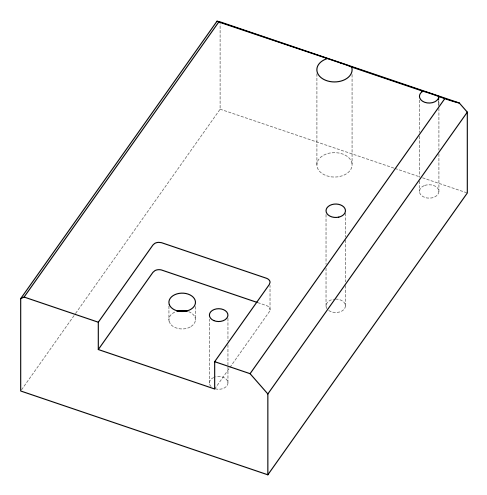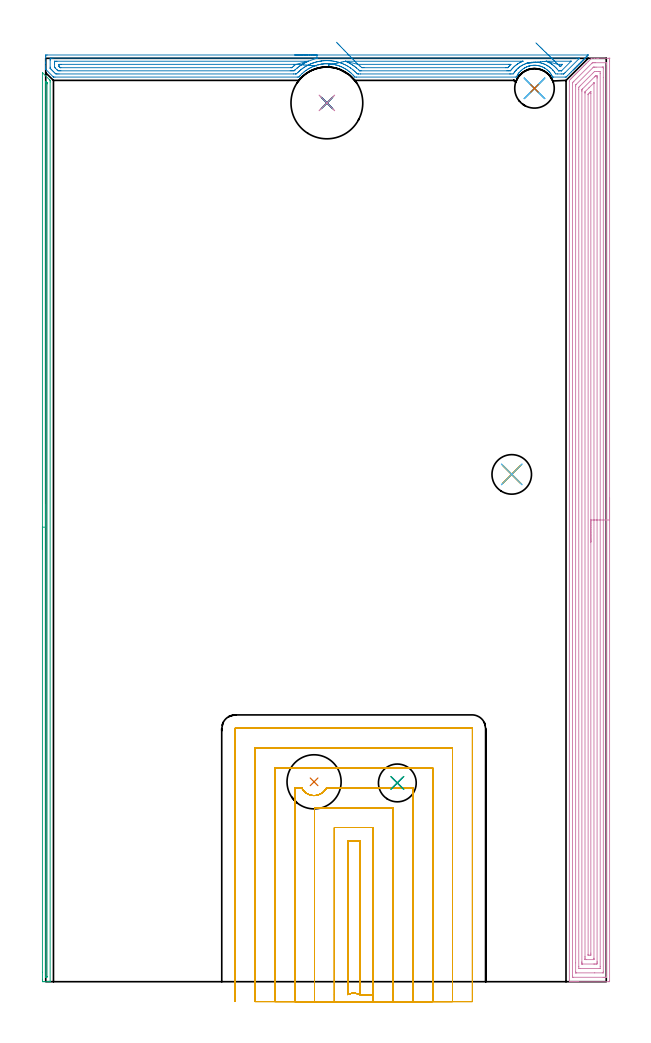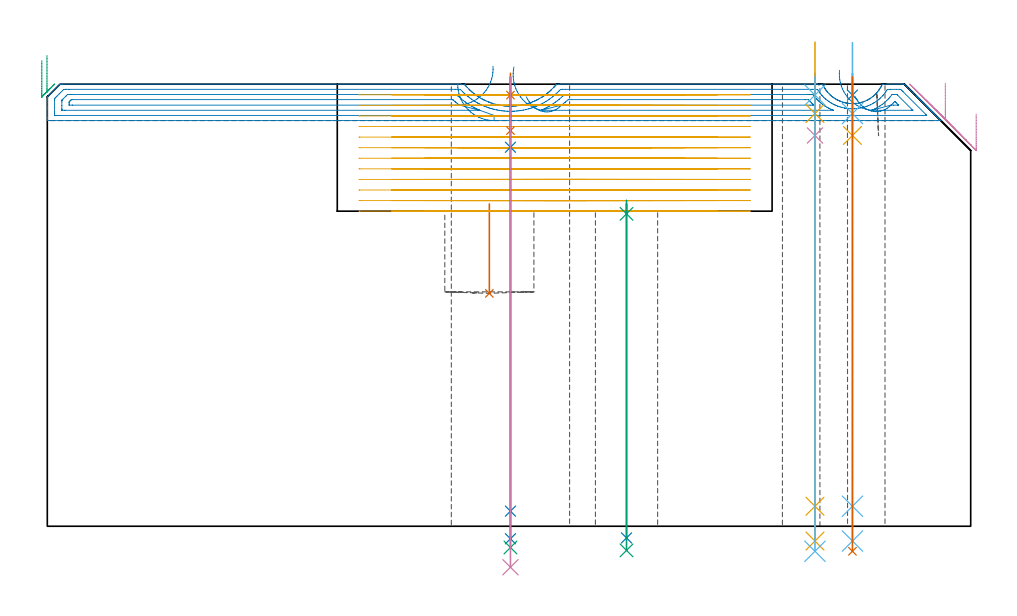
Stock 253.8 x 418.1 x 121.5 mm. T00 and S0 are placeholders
(PLAN: 21 operations, 15 tool changes, 101.4 min)
(1 INDEXABLE_INSERT_DRILL_BLIND_HOLE_FROM_SOLID | STEP1POCKET | NXT0302_020 | 0.11 min | 26941 mm3)
(2 AREA_MILL | FG_CHAMFER_SURFACE | UGT0205_001 | 7.79 min | 12563 mm3)
(3 AREA_MILL_1 | FG_CHAMFER_SURFACE_1 | UGT0205_001 | 6.71 min | 2504 mm3)
(4 AREA_MILL_2 | FG_CHAMFER_SURFACE_2 | UGT0205_001 | 23.53 min | 68632 mm3)
(5 MILL_SLOT | SLOT_PARTIAL_RECTANGULAR | NXT0201_011 | Follow Part, ap 3, ae 75% | 58.08 min | 486836 mm3)
(6 SPOT_DRILL | STEP1HOLE | NXT0321_9005460120000 | 0.05 min | 203 mm3)
(7 SPOT_DRILL_1 | STEP1HOLE_1 | NXT0321_9005460120000 | 0.05 min | 183 mm3)
(8 SPOT_DRILL_2 | STEP1HOLE_2 | NXT0321_9005460120000 | 0.05 min | 145 mm3)
(9 SPOT_DRILL_3 | STEP1HOLE_3 | NXT0321_9005460120000 | 0.04 min | 41 mm3)
(10 DRILL_BLIND_HOLE_INTO_CENTER | STEP1HOLE | NXT0301_065 | 0.07 min | 742 mm3)
(11 GUN_DRILL_THROUGH_HOLE | STEP1HOLE | UGT0307_008 | 0.67 min | 10585 mm3)
(12 DRILL_TO_ENLARGE_THROUGH_HOLE | STEP1HOLE | UGT0301_249 | 0.52 min | 18984 mm3)
(13 DRILL_BLIND_HOLE_INTO_CENTER_1 | STEP1HOLE_1 | NXT0301_056 | 0.06 min | 552 mm3)
(14 GUN_DRILL_THROUGH_HOLE_1 | STEP1HOLE_1 | UGT0307_005 | 0.57 min | 5899 mm3)
(15 SPADE_DRILL_TO_ENLARGE_THROUGH_HOLE | STEP1HOLE_1 | UGT0306_010 | 0.52 min | 29606 mm3)
(16 DRILL_TO_ENLARGE_THROUGH_HOLE_1 | STEP1HOLE_1 | UGT0301_001 | 0.54 min | 64249 mm3)
(17 DRILL_BLIND_HOLE_INTO_CENTER_2 | STEP1HOLE_2 | NXT0301_065 | 0.07 min | 735 mm3)
(18 GUN_DRILL_THROUGH_HOLE_2 | STEP1HOLE_2 | UGT0307_008 | 0.66 min | 10577 mm3)
(19 DRILL_TO_ENLARGE_THROUGH_HOLE_2 | STEP1HOLE_2 | UGT0301_249 | 0.52 min | 18900 mm3)
(20 DRILL_THROUGH_HOLE_INTO_CENTER | STEP1HOLE_3 | NXT0301_065 | 0.38 min | 5945 mm3)
(21 DRILL_TO_ENLARGE_THROUGH_HOLE_3 | STEP1HOLE_3 | UGT0301_242 | 0.39 min | 13881 mm3)
(TOOL NXT0302_020 | Index. Insert Drill 24.5mm [880-D2450L25-03] | D24.5 PA176 FL74 Z2)
(TOOL UGT0205_001 | Chamfer Mill 20 x 3 x 45 deg. | D20 FL50 Z2)
(TOOL NXT0201_011 | ENDMILL 12mm [2P460-1200-NA 1630] | D12 FL38 Z6)
(TOOL NXT0321_9005460120000 | NC Spot Drill, 142deg, 12mm, Carbide, Uncoated | D12 PA142 FL30 Z2)
(TOOL NXT0301_065 | Carbide Drill 9.4mm [860.1-0940-075A1-MM 2214] | D9.4 PA140 FL98 Z2)
(TOOL UGT0307_008 | Gun Drill 11 mm | D11 PA130 FL24 Z1)
(TOOL UGT0301_249 | Twist Drill 17.9 mm | D17.9 PA118 FL130 Z2)
(TOOL NXT0301_056 | Carbide Drill 8.5mm [860.1-0850-026A1-MM 2214] | D8.5 PA140 FL47 Z2)
(TOOL UGT0307_005 | Gun Drill 8.3 mm | D8.3 PA130 FL24 Z1)
(TOOL UGT0306_010 | Spade Drill 19.5mm | D19.5 PA132 FL10 Z2)
(TOOL UGT0301_001 | Twist Drill 32.5 mm | D32.5 PA118 FL185 Z2)
(TOOL UGT0301_242 | Twist Drill 17.1 mm | D17.1 PA118 FL130 Z2)
(OP 1 INDEXABLE_INSERT_DRILL_BLIND_HOLE_FROM_SOLID)
G17 G21 G94 G90
T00 M6
G54
G17 G0 G90 X121.5 Y90.5 S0 M3
G43 Z131.5 H1
G94 G81 G98 Z64. F250. R88.6
G80
M5
M2
(OP 2 AREA_MILL)
G17 G21 G94 G90
T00 M6
G54
G17 G0 G90 X112.8 Y419.6 S1061 M3
G43 Z131.5 H0
Z121.5
G94 G1 X112.838 Z120.628 F250.
X112.952 Z119.764
X113.141 Z118.912
X113.403 Z118.08
X113.737 Z117.274
X114.14 Z116.5
X114.608 Z115.764
X115.139 Z115.072
X115.729 Z114.429
X116.372 Z113.84
X117.064 Z113.308
X117.8 Z112.84
X118.574 Z112.437
X119.38 Z112.103
X120.212 Z111.841
X121.063 Z111.652
X121.928 Z111.538
X122.8 Z111.5
X245.373
X245.596 Y419.598
Y419.594 Z111.503
X245.173 Y419.173 Z111.927
X245.046 Y419.044 Z112.053
X245.001 Y419.001 Z112.098
X244.793 Y418.793 Z112.306
X244.749 Y418.748 Z112.349
X244.704 Y418.703 Z112.396
X244.498 Y418.497 Z112.602
X244.453 Y418.452 Z112.645
X244.406 Y418.406 Z112.693
X244.203 Y418.202 Z112.897
X244.157 Y418.156 Z112.942
X244.109 Y418.109 Z112.99
X243.907 Y417.907 Z113.192
X243.861 Y417.859 Z113.238
X243.812 Y417.811 Z113.288
X243.612 Y417.612 Z113.487
X243.564 Y417.563 Z113.534
X243.514 Y417.514 Z113.585
X243.317 Y417.316 Z113.783
X243.268 Y417.267 Z113.83
X243.217 Y417.217 Z113.882
X243.022 Y417.021 Z114.078
X242.972 Y416.97 Z114.127
X242.92 Y416.919 Z114.18
X242.726 Y416.726 Z114.373
X242.675 Y416.674 Z114.423
X242.622 Y416.622 Z114.477
X242.431 Y416.43 Z114.668
X242.379 Y416.378 Z114.719
X242.325 Y416.325 Z114.774
X242.136 Y416.135 Z114.964
X242.083 Y416.081 Z115.015
X242.028 Y416.027 Z115.072
X241.84 Y415.84 Z115.259
X241.787 Y415.785 Z115.312
X241.73 Y415.73 Z115.369
X241.545 Y415.545 Z115.554
X241.49 Y415.489 Z115.608
X241.433 Y415.433 Z115.666
X241.25 Y415.249 Z115.85
X241.194 Y415.193 Z115.904
X241.136 Y415.135 Z115.964
X240.955 Y414.954 Z116.145
X240.898 Y414.896 Z116.2
X240.839 Y414.838 Z116.261
X240.659 Y414.659 Z116.44
X240.601 Y414.6 Z116.497
X240.541 Y414.541 Z116.558
X240.364 Y414.364 Z116.735
X240.305 Y414.304 Z116.793
X240.244 Y414.243 Z116.856
X240.069 Y414.068 Z117.031
X240.009 Y414.007 Z117.089
X239.947 Y413.946 Z117.153
X239.773 Y413.773 Z117.326
X239.713 Y413.711 Z117.385
X239.649 Y413.649 Z117.45
X239.478 Y413.478 Z117.621
X239.416 Y413.415 Z117.682
X239.352 Y413.351 Z117.748
X239.183 Y413.182 Z117.917
X239.12 Y413.119 Z117.978
X239.055 Y413.054 Z118.045
X238.888 Y412.887 Z118.212
X238.824 Y412.822 Z118.274
X238.135 Y412.135 Z118.965
X237.935 Y411.933 Z119.163
X237.255 Y411.255 Z119.845
X237.046 Y411.044 Z120.052
X236.379 Y410.379 Z120.721
X236.157 Y410.156 Z120.941
X235.692 Y409.693 Z121.405
X235.602 Y409.606 Z121.492
X235.19 Y409.6 Z121.5
X229.837 Y409.605 Z121.495
X229.559 Y409.612 Z121.488
X229.485 Y409.627 Z121.473
X229.481 Y409.63 Z121.47
X229.309 Y409.985 Z121.115
X229.189 Y410.218 Z120.881
X229.06 Y410.449 Z120.65
X228.772 Y410.921 Z120.178
X228.631 Y411.129 Z119.97
X228.548 Y411.242 Z119.857
X228.483 Y411.333 Z119.767
X228.358 Y411.489 Z119.609
X228.186 Y411.704 Z119.395
X227.99 Y411.933 Z119.163
X227.944 Y411.988 Z119.111
X227.878 Y412.066 Z119.033
X227.718 Y412.23 Z118.868
X227.365 Y412.569 Z118.529
X226.983 Y412.909 Z118.19
X226.74 Y413.099 Z117.999
X226.089 Y413.552 Z117.548
X225.824 Y413.711 Z117.389
X225.717 Y413.775 Z117.324
X225.378 Y413.961 Z117.136
X225.339 Y413.982 Z117.115
X225.195 Y414.054 Z117.044
X224.75 Y414.25 Z116.849
X224.301 Y414.425 Z116.674
X223.855 Y414.569 Z116.53
X223.406 Y414.688 Z116.406
X223.148 Y414.743 Z116.35
X222.96 Y414.785 Z116.311
X222.497 Y414.866 Z116.232
X222.058 Y414.91 Z116.189
X222.046 Y414.911 Z116.188
X221.891 Y414.92 Z116.174
X221.726 Y414.933 Z116.164
X221.618 Y414.94 Z116.156
X221.506 Y414.943 Z116.151
X221.249 Y414.942 Z116.147
X221.11 Y414.944 Z116.15
X220.922 Y414.935 Z116.163
X220.723 Y414.924 Z116.175
X220.644 Y414.916 Z116.182
X220.103 Y414.866 Z116.231
X220.026 Y414.853 Z116.243
X219.829 Y414.822 Z116.273
X219.58 Y414.77 Z116.32
X219.381 Y414.732 Z116.361
X219.134 Y414.671 Z116.422
X218.984 Y414.636 Z116.462
X218.935 Y414.624 Z116.474
X218.855 Y414.6 Z116.499
X218.688 Y414.547 Z116.548
X218.486 Y414.487 Z116.611
X218.041 Y414.328 Z116.771
X217.983 Y414.304 Z116.796
X217.796 Y414.223 Z116.872
X217.648 Y414.162 Z116.935
X217.261 Y413.983 Z117.116
X217.146 Y413.924 Z117.175
X216.904 Y413.783 Z117.313
X216.777 Y413.711 Z117.386
X216.695 Y413.664 Z117.434
X216.252 Y413.382 Z117.715
X215.863 Y413.1 Z117.998
X215.358 Y412.685 Z118.414
X215.268 Y412.598 Z118.5
X214.874 Y412.216 Z118.882
X214.464 Y411.771 Z119.328
X214.376 Y411.659 Z119.44
X214.245 Y411.489 Z119.608
X214.122 Y411.332 Z119.767
X214.072 Y411.262 Z119.838
X213.922 Y411.044 Z120.051
X213.836 Y410.923 Z120.176
X213.782 Y410.838 Z120.262
X213.767 Y410.815 Z120.285
X213.631 Y410.6 Z120.495
X213.569 Y410.504 Z120.592
X213.537 Y410.447 Z120.649
X213.243 Y409.884 Z121.214
X213.192 Y409.783 Z121.315
X213.098 Y409.603 Z121.489
X212.89 Y409.6 Z121.5
X140.639
X139.956 Y409.602 Z121.488
X139.869 Y409.696 Z121.401
X139.748 Y409.841 Z121.257
X139.725 Y409.868 Z121.229
X139.473 Y410.156 Z120.939
X139.344 Y410.306 Z120.792
X139.302 Y410.351 Z120.748
X139.21 Y410.449 Z120.65
X138.45 Y411.217 Z119.883
X138.325 Y411.332 Z119.767
X137.964 Y411.646 Z119.454
X137.63 Y411.933 Z119.163
X137.556 Y411.998 Z119.099
X137.285 Y412.216 Z118.883
X136.661 Y412.677 Z118.422
X136.35 Y412.892 Z118.207
X136.034 Y413.1 Z118.
X135.767 Y413.266 Z117.834
X135.288 Y413.544 Z117.554
X134.873 Y413.772 Z117.324
X134.842 Y413.788 Z117.308
X134.464 Y413.983 Z117.116
X133.979 Y414.205 Z116.892
X133.698 Y414.323 Z116.776
X133.504 Y414.401 Z116.693
X133.305 Y414.485 Z116.612
X133.084 Y414.578 Z116.521
X132.683 Y414.728 Z116.372
X132.28 Y414.867 Z116.233
X132.19 Y414.894 Z116.206
X132.083 Y414.924 Z116.176
X131.72 Y415.023 Z116.074
X131.347 Y415.127 Z115.972
X131.296 Y415.141 Z115.958
X131.064 Y415.193 Z115.906
X131.024 Y415.201 Z115.897
X130.828 Y415.243 Z115.851
X130.401 Y415.34 Z115.759
X130.093 Y415.391 Z115.706
X129.936 Y415.416 Z115.678
X129.577 Y415.478 Z115.62
X129.507 Y415.49 Z115.609
X128.926 Y415.552 Z115.545
X128.613 Y415.586 Z115.51
X128.152 Y415.607 Z115.48
X127.719 Y415.634 Z115.461
X127.675
X127.366 Y415.63 Z115.454
X127.26
X126.9 Y415.633 Z115.462
X126.824
X126.368 Y415.603 Z115.486
X125.93 Y415.581 Z115.515
X125.765 Y415.562 Z115.534
X125.476 Y415.529 Z115.564
X125.096 Y415.489 Z115.609
X125.036 Y415.482 Z115.615
X125.03 Y415.481 Z115.616
X124.669 Y415.418 Z115.678
X124.584 Y415.404 Z115.692
X124.452 Y415.382 Z115.716
X124.141 Y415.328 Z115.77
X123.692 Y415.225 Z115.87
X123.599 Y415.205 Z115.893
X123.543 Y415.193 Z115.906
X123.31 Y415.14 Z115.959
X123.247 Y415.126 Z115.973
X122.32 Y414.866 Z116.232
X121.593 Y414.6 Z116.497
X121.462 Y414.55 Z116.543
X121.458 Y414.549 Z116.544
X121.268 Y414.471 Z116.625
X121.016 Y414.366 Z116.729
X120.564 Y414.18 Z116.918
X120.124 Y413.976 Z117.121
X119.922 Y413.873 Z117.226
X119.67 Y413.743 Z117.355
X119.221 Y413.492 Z117.604
X118.776 Y413.231 Z117.867
X118.567 Y413.099 Z117.999
X117.987 Y412.705 Z118.393
X117.881 Y412.634 Z118.465
X117.315 Y412.216 Z118.883
X117.165 Y412.095 Z119.004
X116.987 Y411.952 Z119.147
X116.276 Y411.332 Z119.766
X116.11 Y411.178 Z119.92
X116.093 Y411.162 Z119.936
X115.391 Y410.448 Z120.649
X115.199 Y410.242 Z120.856
X115.124 Y410.156 Z120.942
X114.829 Y409.815 Z121.285
X114.772 Y409.747 Z121.353
X114.737 Y409.707 Z121.393
X114.644 Y409.605 Z121.491
X113.88 Y409.6 Z121.5
X4.167
X3.505 Y409.602 Z121.487
X3.415 Y409.684 Z121.412
X3.403 Y409.695 Z121.401
X0.153 Y412.946 Z118.152
X0.112 Y412.986 Z118.109
X0.031 Y413.065 Z118.026
X0.01 Y413.097 Z117.993
X0.001 Y413.124 Z117.965
X0. Y413.501 Z117.598
Y413.991 Z117.109
Y414.6 Z116.495
Y415.793 Z115.303
Y416.378 Z114.716
Y418.752 Z112.344
X0.002 Y419.044 Z112.052
X0.008 Y419.591 Z111.505
X0.048 Y419.594 Z111.503
X0.599 Y419.6 Z111.5
X122.8
Y418.186 Z112.914
X240.511
X241.405 Y418.184 Z112.916
X241.433 Y418.182 Z112.918
X241.694 Y418.156 Z112.944
X241.567 Y418.022 Z113.078
X241.433 Y417.884 Z113.216
X235.189 Y411.639 Z119.461
X234.889 Y411.344 Z119.756
X234.583 Y411.044 Z120.056
X234.323 Y411.018 Z120.082
X234.297 Y411.017 Z120.083
X233.434 Y411.016 Z120.084
X231.621 Y411.019 Z120.081
X230.886 Y411.044 Z120.056
X230.729 Y411.282 Z119.818
X230.466 Y411.677 Z119.423
X230.284 Y411.933 Z119.167
X229.837 Y412.501 Z118.599
X229.689 Y412.674 Z118.426
X229.556 Y412.822 Z118.278
X228.945 Y413.425 Z117.675
X228.624 Y413.711 Z117.389
X228.31 Y413.97 Z117.13
X228.053 Y414.16 Z116.94
X227.418 Y414.6 Z116.5
X227.262 Y414.7 Z116.4
X227.161 Y414.761 Z116.339
X226.78 Y414.98 Z116.12
X226.27 Y415.24 Z115.86
X226.168 Y415.287 Z115.813
X225.704 Y415.489 Z115.611
X225.378 Y415.616 Z115.484
X225.174 Y415.691 Z115.409
X224.486 Y415.905 Z115.195
X223.922 Y416.051 Z115.049
X223.594 Y416.121 Z114.979
X222.82 Y416.259 Z114.841
X222.757 Y416.268 Z114.832
X222.702 Y416.274 Z114.826
X221.841 Y416.346 Z114.754
X221.81 Y416.347 Z114.753
X221.372 Y416.354 Z114.746
X220.918 Y416.355 Z114.745
X220.112 Y416.291 Z114.809
X220.026 Y416.283 Z114.817
X219.648 Y416.237 Z114.863
X219.324 Y416.188 Z114.912
X219.236 Y416.173 Z114.927
X219.134 Y416.152 Z114.948
X218.589 Y416.032 Z115.068
X218.434 Y415.995 Z115.105
X218.242 Y415.944 Z115.156
X217.891 Y415.839 Z115.261
X217.35 Y415.66 Z115.44
X217.224 Y415.615 Z115.485
X216.898 Y415.489 Z115.611
X216.535 Y415.334 Z115.766
X216.458 Y415.299 Z115.801
X215.988 Y415.069 Z116.031
X215.566 Y414.833 Z116.267
X215.419 Y414.746 Z116.354
X215.181 Y414.6 Z116.5
X214.875 Y414.4 Z116.7
X214.674 Y414.258 Z116.842
X214.36 Y414.024 Z117.076
X213.97 Y413.711 Z117.389
X213.868 Y413.625 Z117.475
X213.782 Y413.55 Z117.55
X213.414 Y413.189 Z117.911
X213.05 Y412.822 Z118.278
X212.972 Y412.74 Z118.36
X212.89 Y412.649 Z118.451
X212.568 Y412.254 Z118.846
X212.322 Y411.933 Z119.167
X212.186 Y411.746 Z119.354
X211.998 Y411.478 Z119.622
X211.825 Y411.217 Z119.883
X211.709 Y411.044 Z120.056
X211.106 Y411.021 Z120.079
X210.244 Y411.015 Z120.085
X210.214 Y411.014 Z120.086
X142.454
X141.561 Y411.015 Z120.085
X141.531 Y411.017 Z120.083
X141.063 Y411.044 Z120.056
X140.64 Y411.468 Z119.632
X140.17 Y411.933 Z119.167
X139.748 Y412.326 Z118.774
X139.175 Y412.822 Z118.278
X138.856 Y413.085 Z118.015
X138.023 Y413.711 Z117.389
X137.964 Y413.754 Z117.346
X137.822 Y413.852 Z117.248
X137.072 Y414.329 Z116.771
X136.609 Y414.6 Z116.5
X136.18 Y414.838 Z116.262
X135.669 Y415.109 Z115.991
X135.288 Y415.285 Z115.815
X134.831 Y415.489 Z115.611
X134.396 Y415.672 Z115.428
X134.085 Y415.799 Z115.301
X133.504 Y416.01 Z115.09
X133.178 Y416.123 Z114.977
X132.727 Y416.262 Z114.838
X132.612 Y416.295 Z114.805
X132.311 Y416.378 Z114.722
X131.72 Y416.524 Z114.576
X131.527 Y416.569 Z114.531
X130.828 Y416.715 Z114.385
X130.417 Y416.787 Z114.313
X129.936 Y416.865 Z114.235
X129.382 Y416.93 Z114.17
X129.044 Y416.964 Z114.136
X128.407 Y417.013 Z114.087
X128.152 Y417.027 Z114.073
X127.922 Y417.037 Z114.063
X127.26 Y417.052 Z114.048
X126.601 Y417.034 Z114.066
X126.368 Y417.022 Z114.078
X125.759 Y416.985 Z114.115
X125.476 Y416.957 Z114.143
X124.949 Y416.903 Z114.197
X124.777 Y416.881 Z114.219
X124.584 Y416.854 Z114.246
X124.175 Y416.785 Z114.315
X123.692 Y416.7 Z114.4
X123.424 Y416.644 Z114.456
X122.8 Y416.507 Z114.593
X122.695 Y416.482 Z114.618
X122.288 Y416.378 Z114.722
X121.908 Y416.272 Z114.828
X121.567 Y416.17 Z114.93
X121.31 Y416.085 Z115.015
X121.184 Y416.042 Z115.058
X121.016 Y415.98 Z115.12
X120.659 Y415.844 Z115.256
X120.124 Y415.636 Z115.464
X120.019 Y415.593 Z115.507
X119.768 Y415.489 Z115.611
X119.394 Y415.327 Z115.773
X119.328 Y415.297 Z115.803
X119.232 Y415.252 Z115.848
X118.796 Y415.034 Z116.066
X118.34 Y414.799 Z116.301
X118.211 Y414.729 Z116.371
X117.98 Y414.6 Z116.5
X117.644 Y414.405 Z116.695
X117.569 Y414.36 Z116.74
X117.448 Y414.284 Z116.816
X117.101 Y414.057 Z117.043
X116.556 Y413.695 Z117.405
X116.055 Y413.321 Z117.779
X115.664 Y413.026 Z118.074
X115.551 Y412.935 Z118.165
X115.415 Y412.822 Z118.278
X115.071 Y412.525 Z118.575
X114.772 Y412.263 Z118.837
X114.601 Y412.104 Z118.996
X114.423 Y411.933 Z119.167
X114.151 Y411.663 Z119.437
X113.538 Y411.044 Z120.056
X113.017 Y411.016 Z120.084
X112.988 Y411.015 Z120.085
X112.127 Y411.014 Z120.086
X5.981
X5.088 Y411.015 Z120.085
X5.059 Y411.016 Z120.084
X4.517 Y411.044 Z120.056
X4.167 Y411.387 Z119.713
X3.617 Y411.933 Z119.167
X3.275 Y412.275 Z118.825
X2.727 Y412.822 Z118.278
X2.383 Y413.167 Z117.933
X2.113 Y413.441 Z117.659
X2.048 Y413.51 Z117.59
X2.018 Y413.544 Z117.556
X2.01 Y413.585 Z117.515
X2.006 Y413.711 Z117.389
X2.001 Y414.092 Z117.008
Y417.267 Z113.833
X2.002 Y417.646 Z113.454
X2.01 Y418.156 Z112.944
X2.355 Y418.183 Z112.917
X2.383 Y418.184 Z112.916
X3.244 Y418.186 Z112.914
X122.8
X118.87 Y416.766 Z114.334
X118.236 Y416.481 Z114.619
X118.016 Y416.378 Z114.722
X117.637 Y416.189 Z114.911
X117.448 Y416.092 Z115.008
X117.056 Y415.88 Z115.22
X116.556 Y415.603 Z115.497
X116.484 Y415.561 Z115.539
X116.363 Y415.489 Z115.611
X115.935 Y415.219 Z115.881
X115.664 Y415.045 Z116.055
X115.398 Y414.865 Z116.235
X115.015 Y414.6 Z116.5
X114.874 Y414.499 Z116.601
X114.772 Y414.424 Z116.676
X114.369 Y414.113 Z116.987
X113.88 Y413.733 Z117.367
X113.868 Y413.723 Z117.377
X112.988 Y412.946 Z118.154
X112.924 Y412.886 Z118.214
X112.858 Y412.822 Z118.278
X112.472 Y412.448 Z118.652
X112.096 Y412.435 Z118.665
X111.597 Y412.431 Z118.669
X111.204 Y412.429 Z118.671
X110.707 Y412.428 Z118.672
X6.843 Y412.429 Z118.671
X6.343 Y412.431 Z118.669
X5.951 Y412.435 Z118.665
X5.568 Y412.443 Z118.657
X5.179 Y412.822 Z118.278
X5.059 Y412.941 Z118.159
X4.288 Y413.711 Z117.389
X4.167 Y413.833 Z117.267
X4.074 Y413.93 Z117.17
X4.031 Y413.98 Z117.12
X4.01 Y414.008 Z117.092
X4.007 Y414.102 Z116.998
X4.002 Y414.434 Z116.666
X4. Y415.489 Z115.611
Y416.378 Z114.722
X4.001 Y416.543 Z114.557
X4.007 Y416.71 Z114.39
X4.01 Y416.755 Z114.345
X4.023 Y416.765 Z114.335
X4.068 Y416.767 Z114.333
X4.167 Y416.769 Z114.331
X4.664 Y416.771 Z114.329
X5.059 Y416.772 Z114.328
X118.34 Y416.771 Z114.329
X118.838 Y416.77 Z114.33
X118.87 Y416.766 Z114.334
X113.233 Y415.343 Z115.757
X112.683 Y414.904 Z116.196
X112.305 Y414.6 Z116.5
X112.192 Y414.505 Z116.595
X112.096 Y414.423 Z116.677
X111.716 Y414.09 Z117.01
X111.537 Y413.934 Z117.166
X111.472 Y413.88 Z117.22
X111.436 Y413.852 Z117.248
X111.393 Y413.85 Z117.25
X111.204 Y413.845 Z117.255
X111.072 Y413.843 Z117.257
X6.843
X6.709 Y413.844 Z117.256
X6.631 Y413.848 Z117.252
X6.615 Y413.849 Z117.251
X6.561 Y413.896 Z117.204
X6.481 Y413.971 Z117.129
X6.365 Y414.084 Z117.016
X6.309 Y414.14 Z116.96
X6.262 Y414.188 Z116.912
X6.172 Y414.283 Z116.817
X6.01 Y414.456 Z116.644
X6.002 Y414.549 Z116.551
X6.001 Y414.6 Z116.5
X6.002 Y415.02 Z116.08
X6.005 Y415.23 Z115.87
X6.01 Y415.334 Z115.766
X6.013 Y415.351 Z115.749
X6.033 Y415.353 Z115.747
X6.085 Y415.355 Z115.745
X6.843 Y415.357 Z115.743
X6.975
X112.228
X112.791 Y415.356 Z115.744
X112.988 Y415.355 Z115.745
X113.127 Y415.351 Z115.749
X113.233 Y415.343 Z115.757
X114.098 Y415.284 Z115.854
X114.951 Y415.225 Z116.028
X115.786 Y415.167 Z116.275
X116.596 Y415.111 Z116.594
X117.375 Y415.057 Z116.982
X118.117 Y415.006 Z117.437
X118.817 Y414.957 Z117.955
X119.47 Y414.912 Z118.533
X120.069 Y414.871 Z119.165
X120.612 Y414.833 Z119.847
X121.093 Y414.8 Z120.574
X121.509 Y414.771 Z121.341
X121.857 Y414.747 Z122.14
X122.134 Y414.728 Z122.967
X122.338 Y414.714 Z123.815
X122.467 Y414.705 Z124.678
X122.521 Y414.701 Z125.549
X122.499 Y414.703 Z126.421
G0 X128.259 Y415.108 Z126.225
G1 X128.115 Y415.076 Z125.365
X128.045 Y415.06 Z124.496
X128.049 Y415.061 Z123.623
X128.127 Y415.078 Z122.755
X128.279 Y415.112 Z121.896
X128.503 Y415.162 Z121.055
X128.798 Y415.227 Z120.236
X129.162 Y415.308 Z119.447
X129.591 Y415.403 Z118.694
X130.083 Y415.513 Z117.981
X130.633 Y415.635 Z117.316
X131.238 Y415.769 Z116.702
X131.893 Y415.915 Z116.144
X132.593 Y416.07 Z115.647
X133.332 Y416.234 Z115.214
X134.106 Y416.406 Z114.849
X134.907 Y416.584 Z114.555
X135.731 Y416.767 Z114.333
X135.785 Y416.771 Z114.329
X215.949
X216.012 Y416.769 Z114.331
X216.015 Y416.768 Z114.332
Y416.767 Z114.333
X215.695 Y416.631 Z114.469
X215.566 Y416.574 Z114.526
X215.43 Y416.513 Z114.587
X215.142 Y416.378 Z114.722
X214.83 Y416.222 Z114.878
X214.674 Y416.138 Z114.962
X214.26 Y415.901 Z115.199
X213.782 Y415.614 Z115.486
X213.705 Y415.565 Z115.535
X213.59 Y415.489 Z115.611
X213.182 Y415.198 Z115.902
X212.89 Y414.983 Z116.117
X212.676 Y414.813 Z116.287
X212.419 Y414.6 Z116.5
X212.194 Y414.405 Z116.695
X211.998 Y414.223 Z116.877
X211.741 Y413.967 Z117.133
X211.489 Y413.711 Z117.389
X211.304 Y413.513 Z117.587
X211.106 Y413.293 Z117.807
X210.892 Y413.035 Z118.065
X210.72 Y412.822 Z118.278
X210.495 Y412.542 Z118.558
X210.406 Y412.436 Z118.664
X210.214 Y412.433 Z118.667
X209.716 Y412.43 Z118.67
X209.322 Y412.429 Z118.671
X208.825
X142.818
X142.423 Y412.43 Z118.67
X142.292 Y412.432 Z118.668
X142.188 Y412.435 Z118.665
X142.129 Y412.444 Z118.656
X142.087 Y412.484 Z118.616
X141.731 Y412.822 Z118.278
X141.531 Y413.007 Z118.093
X140.737 Y413.711 Z117.389
X140.64 Y413.794 Z117.306
X140.206 Y414.143 Z116.957
X139.748 Y414.483 Z116.617
X139.584 Y414.6 Z116.5
X139.153 Y414.899 Z116.201
X138.856 Y415.093 Z116.007
X138.228 Y415.489 Z115.611
X137.964 Y415.646 Z115.454
X137.593 Y415.858 Z115.242
X137.072 Y416.13 Z114.97
X136.575 Y416.378 Z114.722
X136.18 Y416.561 Z114.539
X135.8 Y416.732 Z114.368
X135.752 Y416.755 Z114.345
X135.731 Y416.767 Z114.333
X141.356 Y415.35 Z115.75
X141.373 Y415.351 Z115.749
X141.531 Y415.355 Z115.745
X141.664 Y415.357 Z115.743
X209.646
X210.214 Y415.356 Z115.744
X210.348
X210.674 Y415.35 Z115.75
X210.214 Y414.896 Z116.204
X210.067 Y414.747 Z116.353
X209.925 Y414.6 Z116.5
X209.636 Y414.291 Z116.809
X209.322 Y413.946 Z117.154
X209.241 Y413.862 Z117.238
X209.219 Y413.849 Z117.251
X209.185 Y413.848 Z117.252
X208.43 Y413.843 Z117.257
X208.298
X144.075
X143.315 Y413.848 Z117.252
X143.176 Y413.85 Z117.25
X142.423 Y414.489 Z116.611
X142.289 Y414.6 Z116.5
X141.531 Y415.206 Z115.894
X141.39 Y415.318 Z115.782
X141.368 Y415.338 Z115.762
X141.356 Y415.35 Z115.75
X140.848 Y415.874 Z115.273
X140.312 Y416.426 Z114.861
X139.753 Y417.001 Z114.518
X139.176 Y417.596 Z114.246
X138.584 Y418.205 Z114.048
X137.983 Y418.825 Z113.924
X137.376 Y419.45 Z113.876
X136.769 Y420.076 Z113.904
X136.165 Y420.697 Z114.008
X135.571 Y421.31 Z114.187
X134.989 Y421.909 Z114.439
X134.425 Y422.49 Z114.764
X133.883 Y423.049 Z115.158
X133.367 Y423.58 Z115.618
X132.88 Y424.081 Z116.141
X132.428 Y424.548 Z116.723
X132.012 Y424.976 Z117.359
X131.637 Y425.363 Z118.045
G0 Z131.5
X217.745 Y415.835
Z125.32
G1 X217.693 Y415.83 Z124.449
X217.716 Y415.832 Z123.577
X217.815 Y415.842 Z122.71
X217.988 Y415.861 Z121.855
X218.235 Y415.887 Z121.019
X218.553 Y415.92 Z120.207
X218.941 Y415.961 Z119.427
X219.394 Y416.009 Z118.683
X219.911 Y416.063 Z117.982
X220.486 Y416.123 Z117.329
X221.115 Y416.19 Z116.729
X221.795 Y416.261 Z116.186
X222.518 Y416.337 Z115.705
X223.281 Y416.417 Z115.289
X224.077 Y416.501 Z114.941
X224.9 Y416.588 Z114.665
X225.743 Y416.677 Z114.462
X226.602 Y416.767 Z114.333
X226.612 Y416.768 Z114.332
X226.665 Y416.77 Z114.33
X226.877 Y416.772 Z114.328
X237.471 Y416.771 Z114.329
X237.62 Y416.77 Z114.33
X237.865 Y416.767 Z114.333
Y416.765 Z114.335
X233.664 Y412.564 Z118.536
X233.576 Y412.479 Z118.621
X233.541 Y412.45 Z118.65
X233.523 Y412.437 Z118.663
X233.503 Y412.435 Z118.665
X233.405 Y412.433 Z118.667
X232.906 Y412.431 Z118.669
X232.513
X232.383 Y412.432 Z118.668
X232.278 Y412.435 Z118.665
X232.21 Y412.438 Z118.662
X232.181 Y412.445 Z118.655
X231.621 Y413.142 Z117.958
X231.358 Y413.449 Z117.651
X231.116 Y413.711 Z117.389
X230.729 Y414.092 Z117.008
X230.18 Y414.6 Z116.5
X229.837 Y414.884 Z116.216
X229.489 Y415.144 Z115.956
X229.006 Y415.489 Z115.611
X228.945 Y415.531 Z115.569
X228.811 Y415.623 Z115.477
X228.053 Y416.064 Z115.036
X227.455 Y416.378 Z114.722
X227.161 Y416.515 Z114.585
X226.908 Y416.631 Z114.469
X226.602 Y416.767 Z114.333
X231.918 Y415.35 Z115.75
X232.645 Y415.357 Z115.743
X233.716
X233.871
X233.949 Y415.356 Z115.744
X233.986 Y415.353 Z115.747
X233.991 Y415.352 Z115.748
X233.984 Y415.343 Z115.757
X233.405 Y414.754 Z116.346
X233.328 Y414.677 Z116.423
X233.25 Y414.6 Z116.5
X233.057 Y414.413 Z116.687
X232.963 Y414.324 Z116.776
X232.685 Y414.6 Z116.5
X232.513 Y414.77 Z116.33
X231.918 Y415.35 Z115.75
X231.391 Y415.864 Z115.282
X230.836 Y416.405 Z114.88
X230.259 Y416.968 Z114.548
X229.663 Y417.549 Z114.286
X229.053 Y418.144 Z114.099
X228.433 Y418.748 Z113.986
X227.809 Y419.356 Z113.949
X227.185 Y419.965 Z113.989
X226.566 Y420.568 Z114.104
X225.957 Y421.163 Z114.294
X225.361 Y421.743 Z114.557
X224.784 Y422.306 Z114.892
X224.231 Y422.846 Z115.296
X223.704 Y423.359 Z115.766
X223.209 Y423.842 Z116.298
X222.75 Y424.29 Z116.888
X222.328 Y424.701 Z117.532
X221.949 Y425.071 Z118.225
G0 Z131.5
M5
M2
(OP 3 AREA_MILL_1)
G17 G21 G94 G90
T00 M6
G54
G17 G0 G90 X-1.5 Y195.8 S1061 M3
G43 Z131.5 H0
Z128.
G94 G1 Y195.838 Z127.128 F250.
Y195.952 Z126.263
Y196.141 Z125.412
Y196.403 Z124.58
Y196.737 Z123.774
Y197.14 Z123.
Y197.608 Z122.264
Y198.139 Z121.572
Y198.729 Z120.929
Y199.372 Z120.339
Y200.064 Z119.808
Y200.8 Z119.34
Y201.574 Z118.937
Y202.38 Z118.603
Y203.212 Z118.341
Y204.063 Z118.152
Y204.928 Z118.038
Y205.8 Z118.
Y411.568
X-1.495 Y411.582 Z118.004
X-1.471 Y411.568 Z118.027
X-1.397 Y411.497 Z118.102
X-1.381 Y411.481 Z118.118
X1.812 Y408.289 Z121.311
X1.997 Y408.106 Z121.489
X2. Y407.396 Z121.5
Y0.18
X2.004 Y0.001 Z121.494
X1.653 Y0. Z121.153
X1.399 Z120.899
X0.69 Z120.185
X-0.544 Z118.952
X-1.07 Y0.002 Z118.425
X-1.303 Y0.005 Z118.192
X-1.491 Y0.01 Z118.004
X-1.495 Y0.195 Z118.002
X-1.499 Y0.627 Z118.001
X-1.5 Y1.064 Z118.
Y4.263
Y205.8
X-0.086 Z119.414
Y407.29
X-0.084 Y407.396 Z119.416
X-0.079 Y407.672 Z119.421
X-0.074 Y407.713 Z119.426
X-0.035 Y407.68 Z119.465
X0.008 Y407.639 Z119.508
X0.254 Y407.396 Z119.754
X0.473 Y407.175 Z119.973
X0.546 Y407.097 Z120.046
X0.57 Y407.068 Z120.07
X0.579 Y407.033 Z120.079
X0.581 Y406.949 Z120.081
X0.585 Y406.609 Z120.085
X0.586 Y406.502 Z120.086
X0.585 Y2.415 Z120.085
Y2.372
X0.576 Y2.01 Z120.076
X0.217 Y2.002 Z119.717
X0.004 Y2.001 Z119.504
X-0.03 Y2.004 Z119.47
X-0.065 Y2.01 Z119.435
X-0.079 Y2.018 Z119.421
X-0.081 Y2.045 Z119.419
X-0.085 Y2.309 Z119.415
X-0.086 Y205.8 Z119.414
Y206.671 Z119.452
Y207.536 Z119.566
Y208.388 Z119.755
Y209.22 Z120.017
Y210.026 Z120.351
Y210.8 Z120.754
Y211.536 Z121.223
Y212.228 Z121.754
Y212.871 Z122.343
Y213.46 Z122.986
Y213.991 Z123.678
Y214.46 Z124.414
Y214.863 Z125.188
Y215.197 Z125.994
Y215.459 Z126.826
Y215.648 Z127.678
Y215.762 Z128.543
Y215.8 Z129.414
G0 Z131.5
M5
M2
(OP 4 AREA_MILL_2)
G17 G21 G94 G90
T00 M6
G54
G17 G0 G90 X255.3 Y219.05 S1061 M3
G43 Z131.5 H0
Z113.3
G94 G1 Y219.012 Z112.428 F250.
Y218.898 Z111.564
Y218.709 Z110.712
Y218.447 Z109.88
Y218.113 Z109.074
Y217.71 Z108.3
Y217.242 Z107.564
Y216.71 Z106.872
Y216.121 Z106.229
Y215.478 Z105.64
Y214.786 Z105.109
Y214.05 Z104.64
Y213.276 Z104.237
Y212.47 Z103.903
Y211.638 Z103.641
Y210.786 Z103.452
Y209.922 Z103.338
Y209.05 Z103.3
Y0.609
X255.297 Y0.328 Z103.302
X255.292 Y0.01 Z103.306
X254.969 Y0. Z103.628
X241.004 Z117.592
X240.395 Z118.2
X239.826 Z118.771
X239.501 Z119.095
X238.933 Z119.663
X238.608 Z119.987
X237.959 Z120.641
X237.547 Z121.052
X237.14 Z121.451
X237.103 Y0.009 Z121.488
X237.1 Y0.162 Z121.5
Y407.672
X237.106 Y408.101 Z121.492
X237.175 Y408.173 Z121.423
X237.518 Y408.519 Z121.081
X237.564 Y408.564 Z121.035
X237.715 Y408.717 Z120.882
X238.155 Y409.155 Z120.445
X238.456 Y409.457 Z120.142
X238.608 Y409.61 Z119.988
X239.055 Y410.055 Z119.545
X239.349 Y410.35 Z119.25
X239.501 Y410.503 Z119.095
X239.948 Y410.948 Z118.652
X240.242 Y411.242 Z118.357
X240.395 Y411.396 Z118.202
X240.841 Y411.841 Z117.759
X241.135 Y412.135 Z117.464
X241.288 Y412.289 Z117.309
X241.734 Y412.734 Z116.866
X242.027 Y413.028 Z116.572
X242.181 Y413.183 Z116.416
X242.641 Y413.641 Z115.959
X242.92 Y413.921 Z115.679
X243.074 Y414.076 Z115.523
X243.536 Y414.536 Z115.064
X243.813 Y414.813 Z114.786
X243.967 Y414.969 Z114.63
X244.43 Y415.43 Z114.17
X244.705 Y415.706 Z113.894
X244.86 Y415.862 Z113.736
X245.598 Y416.599 Z113.001
X245.753 Y416.755 Z112.843
X246.491 Y417.491 Z112.108
X246.647 Y417.648 Z111.95
X247.1 Y418.1 Z111.5
X248.433 Z110.162
X249.651 Z108.946
X250.219 Z108.375
X254.685 Y418.099 Z103.912
X255.291 Y418.097 Z103.306
X255.293 Y418.094 Z103.304
X255.298 Y417.491 Z103.302
X255.3 Y416.876 Z103.3
Y209.05
X253.886 Z104.714
X253.885 Y2.301 Z104.715
X253.883 Y2.206 Z104.717
X253.879 Y2.027 Z104.721
X253.792 Y2.01 Z104.808
X253.291 Y2.002 Z105.309
X252.899 Y2.001 Z105.701
X252.4 Y2. Z106.2
X239.002 Z119.598
X238.608 Y2.004 Z119.992
X238.552 Y2.006 Z120.048
X238.524 Y2.009 Z120.076
X238.52 Y2.113 Z120.08
X238.516 Y2.3 Z120.084
X238.515 Y2.394 Z120.085
X238.514 Y2.488 Z120.086
X238.515 Y406.873 Z120.085
X238.517 Y406.967 Z120.083
X238.52 Y407.029 Z120.08
X238.524 Y407.063 Z120.076
X238.536 Y407.077 Z120.064
X238.608 Y407.156 Z119.992
X238.865 Y407.415 Z119.735
X239.121 Y407.672 Z119.479
X247.156 Y415.706 Z111.444
X247.35 Y415.896 Z111.25
X247.54 Y416.08 Z111.06
X248.044 Y416.095 Z110.556
X248.433 Y416.098 Z110.167
X248.932 Y416.1 Z109.668
X253.398 Z105.202
X253.792 Y416.096 Z104.808
X253.848 Y416.094 Z104.752
X253.876 Y416.091 Z104.724
X253.88 Y415.987 Z104.72
X253.884 Y415.8 Z104.716
X253.885 Y415.706 Z104.715
X253.886 Y415.612 Z104.714
Y209.05
X252.472 Z106.129
X252.471 Y4.607
X252.469 Y4.179 Z106.131
X252.467 Y4.063 Z106.133
X252.465 Y4.014 Z106.135
X252.364 Y4.009 Z106.236
X252.183 Y4.002 Z106.417
X248.567 Y4. Z110.033
X240.215 Y4.001 Z118.385
X240.095 Y4.002 Z118.505
X240. Y4.006 Z118.6
X239.941 Y4.01 Z118.659
X239.935 Y4.027 Z118.665
X239.933 Y4.179 Z118.667
X239.93 Y4.644 Z118.67
X239.928 Y8.565 Z118.672
X239.929 Y405.459 Z118.671
X239.932 Y405.886 Z118.668
X239.935 Y406.002 Z118.665
X239.937 Y406.026 Z118.663
X239.954 Y406.048 Z118.646
X239.99 Y406.087 Z118.61
X240.09 Y406.19 Z118.51
X247.821 Y413.921 Z110.779
X247.945 Y414.037 Z110.655
X247.989 Y414.078 Z110.611
X248.074 Y414.09 Z110.526
X248.256 Y414.098 Z110.344
X248.433 Y414.099 Z110.167
X249.147 Y414.1 Z109.453
X252.005 Z106.595
X252.185 Y414.099 Z106.415
X252.305 Y414.098 Z106.295
X252.4 Y414.094 Z106.2
X252.459 Y414.09 Z106.141
X252.465 Y414.073 Z106.135
X252.467 Y413.921 Z106.133
X252.47 Y413.456 Z106.13
X252.472 Y409.382 Z106.128
Y209.05 Z106.129
X251.057 Z107.543
Y6.857
X251.052 Y6.026 Z107.548
X251.046 Y6.009 Z107.554
X251.023 Y6.006 Z107.577
X250.97 Y6.002 Z107.63
X250.863 Y6. Z107.737
X250.648 Z107.952
X242.145 Y6.001 Z116.455
X241.35 Y6.027 Z117.25
X241.343 Y6.802 Z117.257
Y6.857
Y404.101
X241.347 Y404.934 Z117.253
X241.35 Y404.994 Z117.25
X241.763 Y405.411 Z116.837
X242.181 Y405.832 Z116.419
X247.591 Y411.242 Z111.009
X248.014 Y411.661 Z110.586
X248.433 Y412.074 Z110.167
X248.475 Y412.093 Z110.125
X249.361 Y412.1 Z109.239
X250.219 Z108.381
X250.255 Y412.099 Z108.345
X251.05 Y412.073 Z107.55
X251.057 Y411.298 Z107.543
Y411.242
Y209.05
X249.643 Z108.957
Y9.219
X249.642 Y8.643 Z108.958
X249.64 Y8.329 Z108.96
X249.636 Y8.019 Z108.964
X249.326 Y8.008 Z109.274
X249.074 Y8.002 Z109.526
X248.433 Y8. Z110.167
X248.183 Z110.417
X243.074 Y8.001 Z115.526
X242.82 Y8.004 Z115.78
X242.774 Y8.01 Z115.826
X242.764 Y8.023 Z115.836
X242.762 Y8.062 Z115.838
X242.758 Y8.643 Z115.842
X242.757 Y8.96 Z115.843
Y403.208
X242.758 Y403.524 Z115.842
X242.761 Y403.813 Z115.839
X242.764 Y403.952 Z115.836
X242.902 Y404.101 Z115.698
X242.987 Y404.188 Z115.613
X243.074 Y404.276 Z115.526
X248.433 Y409.634 Z110.167
X248.795 Y409.988 Z109.805
X248.87 Y410.06 Z109.73
X248.925 Y410.09 Z109.675
X249.005 Y410.092 Z109.595
X249.326 Y410.097 Z109.274
X249.58 Y410.096 Z109.02
X249.626 Y410.09 Z108.974
X249.636 Y410.077 Z108.964
X249.638 Y410.037 Z108.962
X249.642 Y409.457 Z108.958
X249.643 Y409.14 Z108.957
Y209.05
X248.229 Z110.371
X248.228 Y10.633 Z110.372
X248.227 Y10.428 Z110.373
X248.222 Y10.084 Z110.378
X248.218 Y10.01 Z110.382
X248.111 Y10.005 Z110.489
X247.967 Y10.001 Z110.633
X244.86 Y10. Z113.74
X244.394 Y10.002 Z114.206
X244.222 Y10.007 Z114.378
X244.189 Y10.01 Z114.411
X244.178 Y10.067 Z114.422
X244.174 Y10.221 Z114.426
X244.173 Y10.428 Z114.427
X244.171 Y11.117 Z114.429
Y11.321
Y402.316
X244.173 Y402.66 Z114.427
X244.176 Y402.832 Z114.424
X244.178 Y402.913 Z114.422
X244.218 Y402.958 Z114.382
X244.458 Y403.208 Z114.142
X245.997 Y404.75 Z112.603
X248.088 Y406.84 Z110.512
X248.103 Y406.856 Z110.497
X248.188 Y406.936 Z110.412
X248.215 Y406.959 Z110.385
X248.223 Y406.962 Z110.377
X248.224 Y406.957 Z110.376
X248.227 Y406.902 Z110.373
X248.229 Y406.837 Z110.371
Y406.779
Y209.05
X246.815 Z111.785
X246.814 Y12.938 Z111.786
X246.811 Y12.214 Z111.789
X246.808 Y12.052 Z111.792
X246.801 Y12.01 Z111.799
X246.753 Y12.006 Z111.847
X246.647 Y12.003 Z111.953
X245.967 Y12. Z112.633
X245.753 Y12.001 Z112.847
X245.682 Y12.002 Z112.918
X245.626 Y12.006 Z112.974
X245.594 Y12.01 Z113.006
X245.592 Y12.047 Z113.008
X245.587 Y12.214 Z113.013
X245.586 Y12.381 Z113.014
Y401.59
X245.589 Y401.759 Z113.011
X245.592 Y401.867 Z113.008
X245.631 Y401.922 Z112.969
X245.753 Y402.053 Z112.847
X245.883 Y402.186 Z112.717
X246.013 Y402.316 Z112.587
X246.33 Y402.632 Z112.27
X246.647 Y402.943 Z111.953
X246.782 Y403.073 Z111.818
X246.808 Y403.056 Z111.792
X246.811 Y403.044 Z111.789
X246.814 Y402.316 Z111.786
X246.815 Y402.148 Z111.785
Y209.05
Y208.178 Z111.823
Y207.314 Z111.937
Y206.462 Z112.126
Y205.63 Z112.388
Y204.824 Z112.722
Y204.05 Z113.125
Y203.314 Z113.594
Y202.622 Z114.125
Y201.979 Z114.714
Y201.39 Z115.357
Y200.858 Z116.05
Y200.39 Z116.785
Y199.987 Z117.559
Y199.653 Z118.365
Y199.391 Z119.197
Y199.202 Z120.049
Y199.088 Z120.914
Y199.05 Z121.785
G0 Z131.5
M5
M2
(OP 5 MILL_SLOT)
G17 G21 G94 G90
T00 M6
G54
G17 G0 G90 X148.2 Y-9. S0 M3
G43 Z131.5 H1
Z118.592
G94 G1 Y-6. F250.
Y-5.857 F500.
X142.2
G3 X136.7 Y-5.857 R6.
G1 Y63.8
X142.2
Y-5.857
X148.2
Y69.8
X130.7
Y-6.
Y-9. F250.
X157.2
Y-6.
Y78.8 F500.
X121.7
Y-6.
Y-9. F250.
X166.2
Y-6.
Y87.8 F500.
X127.134
X127.114 Y87.757
G2 X126.419 Y86.65 R6.257
X119.767 Y84.499 R6.257
X119.088 Y84.739 R6.253
X115.868 Y87.8 R6.255
G1 X112.7
Y-6.
Y-9. F250.
X175.2
Y-6.
Y96.8 F500.
X103.7
Y-6.
Y-9. F250.
X184.2
Y-6.
Y105.8 F500.
X94.7
Y-6.
Y-9. F250.
X193.2
Y-6.
Y114.6 F500.
G3 X193. Y114.8 R0.2
G1 X85.9
G3 X85.7 Y114.6 R0.2
G1 Y-6.
Y-9. F250.
G0 X148.2 Z115.683
G1 Y-6.
Y-5.857 F500.
X142.2
G3 X136.7 Y-5.857 R6.
G1 Y63.8
X142.2
Y-5.857
X148.2
Y69.8
X130.7
Y-6.
Y-9. F250.
X157.2
Y-6.
Y78.8 F500.
X121.7
Y-6.
Y-9. F250.
X166.2
Y-6.
Y87.8 F500.
X127.134
X127.114 Y87.757
G2 X126.637 Y86.946 R6.257
X119.767 Y84.499 R6.257
X119.417 Y84.612 R6.253
X115.868 Y87.8 R6.254
G1 X112.7
Y-6.
Y-9. F250.
X175.2
Y-6.
Y96.8 F500.
X103.7
Y-6.
Y-9. F250.
X184.2
Y-6.
Y105.8 F500.
X94.7
Y-6.
Y-9. F250.
X193.2
Y-6.
Y114.6 F500.
G3 X193. Y114.8 R0.2
G1 X85.9
G3 X85.7 Y114.6 R0.2
G1 Y-6.
Y-9. F250.
G0 X148.2 Z112.775
G1 Y-6.
Y-5.857 F500.
X142.2
G3 X136.7 Y-5.857 R6.
G1 Y63.8
X142.2
Y-5.857
X148.2
Y69.8
X130.7
Y-6.
Y-9. F250.
X157.2
Y-6.
Y78.8 F500.
X121.7
Y-6.
Y-9. F250.
X166.2
Y-6.
Y87.8 F500.
X127.134
X127.114 Y87.757
G2 X126.619 Y86.92 R6.257
X119.768 Y84.499 R6.257
X119.482 Y84.589 R6.254
X116.166 Y87.259 R6.24
X115.871 Y87.8 R6.223
G1 X112.7
Y-6.
Y-9. F250.
X175.2
Y-6.
Y96.8 F500.
X103.7
Y-6.
Y-9. F250.
X184.2
Y-6.
Y105.8 F500.
X94.7
Y-6.
Y-9. F250.
X193.2
Y-6.
Y114.6 F500.
G3 X193. Y114.8 R0.2
G1 X85.9
G3 X85.7 Y114.6 R0.2
G1 Y-6.
Y-9. F250.
G0 X148.2 Z109.867
G1 Y-6.
Y-5.857 F500.
X142.2
G3 X136.7 Y-5.857 R6.
G1 Y63.8
X142.2
Y-5.857
X148.2
Y69.8
X130.7
Y-6.
Y-9. F250.
X157.2
Y-6.
Y78.8 F500.
X121.7
Y-6.
Y-9. F250.
X166.2
Y-6.
Y87.8 F500.
X127.134
X127.114 Y87.757
G2 X126.629 Y86.933 R6.257
X119.769 Y84.498 R6.257
G1 X119.62 Y84.543
G2 X118.962 Y84.793 R6.257
X116.166 Y87.259 R6.24
X115.871 Y87.8 R6.223
G1 X112.7
Y-6.
Y-9. F250.
X175.2
Y-6.
Y96.8 F500.
X103.7
Y-6.
Y-9. F250.
X184.2
Y-6.
Y105.8 F500.
X94.7
Y-6.
Y-9. F250.
X193.2
Y-6.
Y114.6 F500.
G3 X193. Y114.8 R0.2
G1 X85.9
G3 X85.7 Y114.6 R0.2
G1 Y-6.
Y-9. F250.
G0 X148.2 Z106.958
G1 Y-6.
Y-5.857 F500.
X142.2
G3 X136.7 Y-5.857 R6.
G1 Y63.8
X142.2
Y-5.857
X148.2
Y69.8
X130.7
Y-6.
Y-9. F250.
X157.2
Y-6.
Y78.8 F500.
X121.7
Y-6.
Y-9. F250.
X166.2
Y-6.
Y87.8 F500.
X127.127
G2 X125.175 Y85.451 R6.253
X119.77 Y84.498 R6.257
X115.868 Y87.8 R6.257
G1 X112.7
Y-6.
Y-9. F250.
X175.2
Y-6.
Y96.8 F500.
X103.7
Y-6.
Y-9. F250.
X184.2
Y-6.
Y105.8 F500.
X94.7
Y-6.
Y-9. F250.
X193.2
Y-6.
Y114.6 F500.
G3 X193. Y114.8 R0.2
G1 X85.9
G3 X85.7 Y114.6 R0.2
G1 Y-6.
Y-9. F250.
G0 X148.2 Z104.05
G1 Y-6.
Y-5.857 F500.
X142.2
G3 X136.7 Y-5.857 R6.
G1 Y63.8
X142.2
Y-5.857
X148.2
Y69.8
X130.7
Y-6.
Y-9. F250.
X157.2
Y-6.
Y78.8 F500.
X121.7
Y-6.
Y-9. F250.
X166.2
Y-6.
Y87.8 F500.
X127.127
G2 X125.178 Y85.453 R6.253
X119.768 Y84.499 R6.257
X119.109 Y84.73 R6.253
X115.868 Y87.8 R6.255
G1 X112.7
Y-6.
Y-9. F250.
X175.2
Y-6.
Y96.8 F500.
X103.7
Y-6.
Y-9. F250.
X184.2
Y-6.
Y105.8 F500.
X94.7
Y-6.
Y-9. F250.
X193.2
Y-6.
Y114.6 F500.
G3 X193. Y114.8 R0.2
G1 X85.9
G3 X85.7 Y114.6 R0.2
G1 Y-6.
Y-9. F250.
G0 X148.2 Z101.142
G1 Y-6.
Y-5.857 F500.
X142.2
G3 X136.7 Y-5.857 R6.
G1 Y63.8
X142.2
Y-5.857
X148.2
Y69.8
X130.7
Y-6.
Y-9. F250.
X157.2
Y-6.
Y78.8 F500.
X121.7
Y-6.
Y-9. F250.
X166.2
Y-6.
Y87.8 F500.
X127.134
X127.114 Y87.757
G2 X126.602 Y86.895 R6.257
X119.768 Y84.499 R6.257
X119.526 Y84.574 R6.253
X115.868 Y87.8 R6.255
G1 X112.7
Y-6.
Y-9. F250.
X175.2
Y-6.
Y96.8 F500.
X103.7
Y-6.
Y-9. F250.
X184.2
Y-6.
Y105.8 F500.
X94.7
Y-6.
Y-9. F250.
X193.2
Y-6.
Y114.6 F500.
G3 X193. Y114.8 R0.2
G1 X85.9
G3 X85.7 Y114.6 R0.2
G1 Y-6.
Y-9. F250.
G0 X148.2 Z98.233
G1 Y-6.
Y-5.857 F500.
X142.2
G3 X136.7 Y-5.857 R6.
G1 Y63.8
X142.2
Y-5.857
X148.2
Y69.8
X130.7
Y-6.
Y-9. F250.
X157.2
Y-6.
Y78.8 F500.
X121.7
Y-6.
Y-9. F250.
X166.2
Y-6.
Y87.8 F500.
X127.134
X127.114 Y87.757
G2 X126.651 Y86.965 R6.257
X119.768 Y84.499 R6.257
X119.55 Y84.566 R6.255
X115.868 Y87.8 R6.256
G1 X112.7
Y-6.
Y-9. F250.
X175.2
Y-6.
Y96.8 F500.
X103.7
Y-6.
Y-9. F250.
X184.2
Y-6.
Y105.8 F500.
X94.7
Y-6.
Y-9. F250.
X193.2
Y-6.
Y114.6 F500.
G3 X193. Y114.8 R0.2
G1 X85.9
G3 X85.7 Y114.6 R0.2
G1 Y-6.
Y-9. F250.
G0 X148.2 Z95.325
G1 Y-6.
Y-5.857 F500.
X142.2
G3 X136.7 Y-5.857 R6.
G1 Y63.8
X142.2
Y-5.857
X148.2
Y69.8
X130.7
Y-6.
Y-9. F250.
X157.2
Y-6.
Y78.8 F500.
X121.7
Y-6.
Y-9. F250.
X166.2
Y-6.
Y87.8 F500.
X127.134
X127.114 Y87.757
G2 X119.887 Y84.466 R6.259
G1 X119.769 Y84.498
G2 X119.547 Y84.567 R6.256
X115.868 Y87.8 R6.258
G1 X112.7
Y-6.
Y-9. F250.
X175.2
Y-6.
Y96.8 F500.
X103.7
Y-6.
Y-9. F250.
X184.2
Y-6.
Y105.8 F500.
X94.7
Y-6.
Y-9. F250.
X193.2
Y-6.
Y114.6 F500.
G3 X193. Y114.8 R0.2
G1 X85.9
G3 X85.7 Y114.6 R0.2
G1 Y-6.
Y-9. F250.
G0 X148.2 Z92.417
G1 Y-6.
Y-5.857 F500.
X142.2
G3 X136.7 Y-5.857 R6.
G1 Y63.8
X142.2
Y-5.857
X148.2
Y69.8
X130.7
Y-6.
Y-9. F250.
X157.2
Y-6.
Y78.8 F500.
X121.7
Y-6.
Y-9. F250.
X166.2
Y-6.
Y87.8 F500.
X127.134
X127.114 Y87.757
G2 X120.166 Y84.398 R6.259
X119.767 Y84.499 R6.257
X119.513 Y84.578 R6.253
X115.868 Y87.8 R6.258
G1 X112.7
Y-6.
Y-9. F250.
X175.2
Y-6.
Y96.8 F500.
X103.7
Y-6.
Y-9. F250.
X184.2
Y-6.
Y105.8 F500.
X94.7
Y-6.
Y-9. F250.
X193.2
Y-6.
Y114.6 F500.
G3 X193. Y114.8 R0.2
G1 X85.9
G3 X85.7 Y114.6 R0.2
G1 Y-6.
Y-9. F250.
G0 X148.2 Z89.508
G1 Y-6.
Y-5.857 F500.
X142.2
G3 X136.7 Y-5.857 R6.
G1 Y63.8
X142.2
Y-5.857
X148.2
Y69.8
X130.7
Y-6.
Y-9. F250.
X157.2
Y-6.
Y78.8 F500.
X121.7
Y-6.
Y-9. F250.
X166.2
Y-6.
Y87.8 F500.
X127.134
X127.114 Y87.757
G2 X126.603 Y86.897 R6.257
X119.767 Y84.499 R6.257
X119.311 Y84.65 R6.253
X115.868 Y87.8 R6.254
G1 X112.7
Y-6.
Y-9. F250.
X175.2
Y-6.
Y96.8 F500.
X103.7
Y-6.
Y-9. F250.
X184.2
Y-6.
Y105.8 F500.
X94.7
Y-6.
Y-9. F250.
X193.2
Y-6.
Y114.6 F500.
G3 X193. Y114.8 R0.2
G1 X85.9
G3 X85.7 Y114.6 R0.2
G1 Y-6.
Y-9. F250.
G0 X148.2 Z86.6
G1 Y-6.
Y-5.857 F500.
X142.2
G3 X136.7 Y-5.857 R6.
G1 Y63.8
X142.2
Y-5.857
X148.2
Y69.8
X130.7
Y-6.
Y-9. F250.
X157.2
Y-6.
Y78.8 F500.
X121.7
Y-6.
Y-9. F250.
X166.2
Y-6.
Y87.8 F500.
X127.134
X127.114 Y87.757
G2 X126.648 Y86.961 R6.257
X119.768 Y84.499 R6.257
G1 X119.716 Y84.514
G2 X115.868 Y87.8 R6.26
G1 X112.7
Y-6.
Y-9. F250.
X175.2
Y-6.
Y96.8 F500.
X103.7
Y-6.
Y-9. F250.
X184.2
Y-6.
Y105.8 F500.
X94.7
Y-6.
Y-9. F250.
X193.2
Y-6.
Y114.6 F500.
G3 X193. Y114.8 R0.2
G1 X85.9
G3 X85.7 Y114.6 R0.2
G1 Y-6.
Y-9. F250.
G0 Z131.5
M5
M2
(OP 6 SPOT_DRILL)
G17 G21 G94 G90
T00 M6
G54
G17 G0 G90 X211. Y229.7 S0 M3
G43 Z131.5 H0
G94 G81 G98 Z118.5 F250. R124.5
G80
M5
M2
(OP 7 SPOT_DRILL_1)
G17 G21 G94 G90
T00 M6
G54
G17 G0 G90 X127.3 Y397.9 S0 M3
G43 Z131.5 H0
G94 G81 G98 Z118.5 F250. R124.5
G80
M5
M2
(OP 8 SPOT_DRILL_2)
G17 G21 G94 G90
T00 M6
G54
G17 G0 G90 X221.3 Y404.5 S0 M3
G43 Z131.5 H0
G94 G81 G98 Z118.5 F250. R124.5
G80
M5
M2
(OP 9 SPOT_DRILL_3)
G17 G21 G94 G90
T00 M6
G54
G17 G0 G90 X159.2 Y90. S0 M3
G43 Z131.5 H0
G94 G81 G98 Z85.864 F250. R89.6
G80
M5
M2
(OP 10 DRILL_BLIND_HOLE_INTO_CENTER)
G17 G21 G94 G90
T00 M6
G54
G17 G0 G90 X211. Y229.7 S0 M3
G43 Z131.5 H1
G94 G81 G98 Z107.4 F250. R123.5
G80
M5
M2
(OP 11 GUN_DRILL_THROUGH_HOLE)
G17 G21 G94 G90
T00 M6
G54
G17 G0 G90 X211. Y229.7 M8
G43 Z133.039 H0
S716 M3
G94 G1 Z113.435 F125. M26
G4 X.084
Z5.5 F250.
G4 X.084
Z-4.065 F125.
G4 X.084
M5
M9
G0 Z133.039
M2
(OP 12 DRILL_TO_ENLARGE_THROUGH_HOLE)
G17 G21 G94 G90
T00 M6
G54
G17 G0 G90 X211. Y229.7 S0 M3
G43 Z131.5 H0
G94 G73 G98 Z-6.878 F250. Q16.047 R123.5
G80
M5
M2
(OP 13 DRILL_BLIND_HOLE_INTO_CENTER_1)
G17 G21 G94 G90
T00 M6
G54
G17 G0 G90 X127.3 Y397.9 S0 M3
G43 Z131.5 H1
G94 G81 G98 Z108.75 F250. R123.5
G80
M5
M2
(OP 14 GUN_DRILL_THROUGH_HOLE_1)
G17 G21 G94 G90
T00 M6
G54
G17 G0 G90 X127.3 Y397.9 M8
G43 Z131.5 H0
Z118.06
S716 M3
G94 G1 Z104.175 F125. M26
G4 X.084
Z4.15 F250.
G4 X.084
Z-3.435 F125.
G4 X.084
M5
M9
G0 Z118.06
Z131.5
M2
(OP 15 SPADE_DRILL_TO_ENLARGE_THROUGH_HOLE)
G17 G21 G94 G90
T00 M6
G54
G17 G0 G90 X127.3 Y397.9 S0 M3
G43 Z131.5 H0
G94 G73 G98 Z-5.841 F250. Q18.192 R123.5
G80
M5
M2
(OP 16 DRILL_TO_ENLARGE_THROUGH_HOLE_1)
G17 G21 G94 G90
T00 M6
G54
G17 G0 G90 X127.3 Y397.9 S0 M3
G43 Z131.5 H0
G94 G73 G98 Z-11.264 F250. Q26.553 R123.5
G80
M5
M2
(OP 17 DRILL_BLIND_HOLE_INTO_CENTER_2)
G17 G21 G94 G90
T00 M6
G54
G17 G0 G90 X221.3 Y404.5 S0 M3
G43 Z131.5 H1
G94 G81 G98 Z107.4 F250. R123.5
G80
M5
M2
(OP 18 GUN_DRILL_THROUGH_HOLE_2)
G17 G21 G94 G90
T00 M6
G54
G17 G0 G90 X221.3 Y404.5 M8
G43 Z132.911 H0
S716 M3
G94 G1 Z113.435 F125. M26
G4 X.084
Z5.5 F250.
G4 X.084
Z-4.065 F125.
G4 X.084
M5
M9
G0 Z132.911
M2
(OP 19 DRILL_TO_ENLARGE_THROUGH_HOLE_2)
G17 G21 G94 G90
T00 M6
G54
G17 G0 G90 X221.3 Y404.5 S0 M3
G43 Z131.5 H0
G94 G73 G98 Z-6.878 F250. Q16.047 R123.5
G80
M5
M2
(OP 20 DRILL_THROUGH_HOLE_INTO_CENTER)
G17 G21 G94 G90
T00 M6
G54
G17 G0 G90 X159.2 Y90. S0 M3
G43 Z131.5 H1
G94 G73 G98 Z-3.211 F250. Q8.981 R88.6
G80
M5
M2
(OP 21 DRILL_TO_ENLARGE_THROUGH_HOLE_3)
G17 G21 G94 G90
T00 M6
G54
G17 G0 G90 X159.2 Y90. S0 M3
G43 Z131.5 H0
G94 G73 G98 Z-6.637 F250. Q15.54 R88.6
G80
M5
M2
